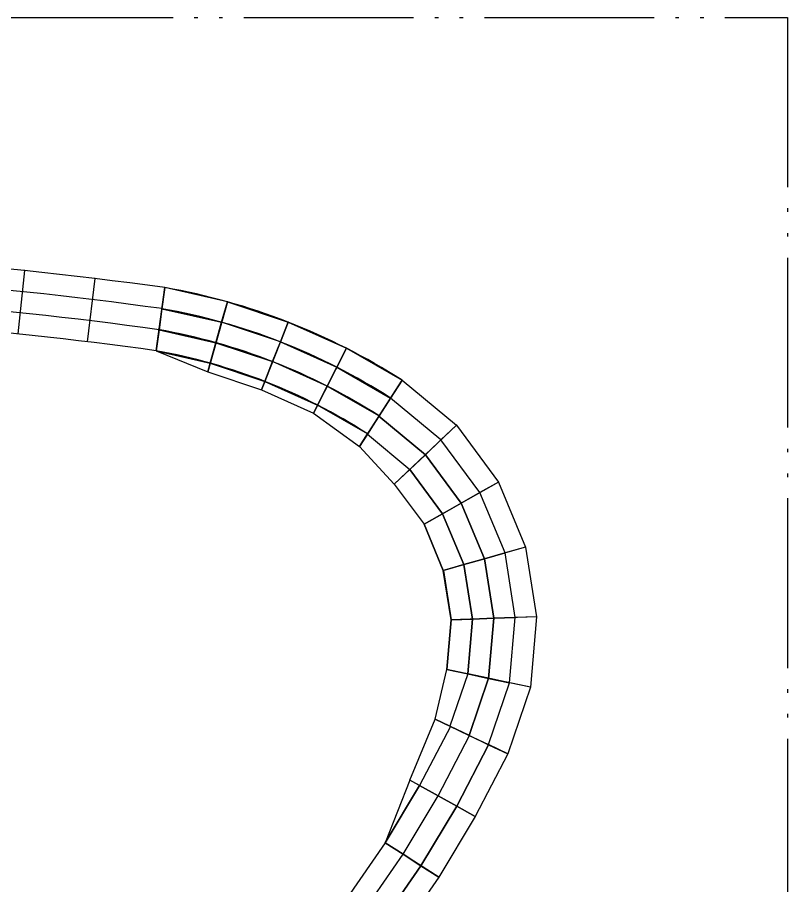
# Model space of a CAD drawing. Extents: x 10241 to 1500931, y -537358 to 142253.
# Drawn here: x 1392087 to 1500931, y 19480 to 142253 of the extents above; entities that cross this region are included whole.
import ezdxf

# ---------------------------------------------------------------- set-up
doc = ezdxf.new("R2010")
doc.units = 0
doc.header["$LTSCALE"] = 1000
doc.header["$MEASUREMENT"] = 0
doc.linetypes.add('ACAD_ISO05W100', pattern=[34, 24, -3, 0.5, -3, 0.5, -3])
for name, color, linetype in [('14#槽钢', 3, 'Continuous'), ('A-P-STAIR', 4, 'Continuous'), ('钢架', 90, 'Continuous')]:
    doc.layers.add(name, color=color, linetype=linetype)

# ---------------------------------------------------------------- blocks, each defined once
blk = doc.blocks.new('asdadaasfafegrgrrfgrfg')
at = {"layer": '14#槽钢'}
blk.add_lwpolyline([(1454127, 84571), (1460061, 76553), (1457434, 75060), (1451931, 82494)], dxfattribs=at)
for points in [[(1457434, 75060), (1451931, 82494), (1449736, 80417), (1454806, 73567)], [(1454806, 73567), (1449736, 80417), (1447541, 78341), (1452179, 72074)], [(1452179, 72074), (1447541, 78341), (1445346, 76264), (1449551, 70582)]]:
    blk.add_lwpolyline(points, close=True, dxfattribs=at)
blk = doc.blocks.new('asfsadgsdgdfdsfsd')
at = {"layer": '14#槽钢'}
for points in [[(1455979, 40705), (1453274, 42003), (1448927, 33629), (1451546, 32164)], [(1454165, 30698), (1451546, 32164), (1455979, 40705), (1458685, 39406)], [(1461390, 38107), (1456784, 29233), (1454165, 30698), (1458685, 39406)]]:
    blk.add_lwpolyline(points, close=True, dxfattribs=at)

msp = doc.modelspace()

# ---------------------------------------------------------------- linework, layer by layer
at = {"layer": '14#槽钢', "linetype": 'ACAD_ISO05W100'}
msp.add_lwpolyline([(1254079.4, 142253), (1500930.8, 142253), (1500930.8, -102736.6), (1254079.4, -102736.6)], close=True, dxfattribs=at)
at = {"layer": '14#槽钢'}
for points in [[(1430347, 99166.2), (1429253.7, 96368.2), (1420952.9, 99143.1), (1421762, 102036.1)], [(1429253.7, 96368.2), (1420952.9, 99143.1), (1420143.7, 96250.1), (1428160.4, 93570.2)], [(1430347, 99166.2), (1438603.4, 95455.5), (1437236.8, 92780.3), (1429253.7, 96368.2)], [(1428160.4, 93570.2), (1420143.7, 96250.1), (1419334, 93360.8), (1427067.1, 90772.2)], [(1429253.7, 96368.2), (1437236.8, 92780.3), (1435870.3, 90105.1), (1428160.4, 93570.2)], [(1446449.1, 90940.8), (1444822.9, 88415.1), (1437236.8, 92780.3), (1438603.4, 95455.5)], [(1435870.3, 90105.1), (1428160.4, 93570.2), (1427066.4, 90772.5), (1434503.2, 87429)], [(1444822.9, 88415.1), (1443196.7, 85889.3), (1435870.3, 90105.1), (1437236.8, 92780.3)], [(1443196.7, 85889.3), (1441570.5, 83363.6), (1434503.2, 87429), (1435870.3, 90105.1)], [(1451931.3, 82494.2), (1444812.6, 88399.3), (1443176.9, 85858.3), (1449736.3, 80417.2)], [(1449736.3, 80417.2), (1443176.9, 85858.3), (1441541.1, 83317.3), (1447541.2, 78340.1)], [(1455941.6, 40722.8), (1458679.1, 48793.6), (1455721.3, 49413.2), (1453217.2, 42030.5)], [(1458666, 39415), (1461636.9, 48174), (1458679.1, 48793.6), (1455941.6, 40722.8)]]:
    msp.add_lwpolyline(points, close=True, dxfattribs=at)
for points in [[(1438603.4, 95455.5), (1446449.1, 90940.8)], [(1446448.5, 90940.3), (1454126.4, 84571.3), (1451931.3, 82494.2), (1444812.6, 88399.3)], [(1441541.1, 83317.3), (1440429.7, 81591.8)], [(1445345.5, 76263.7), (1440429.7, 81591.8)], [(1451126.9, 43034.1), (1452763.2, 50030.4), (1453370.5, 57075.9), (1452278.7, 64060), (1449551.1, 70581.7)], [(1464594.7, 47554.3), (1461390.4, 38107.3), (1458666, 39415), (1461636.9, 48174)], [(1453217.3, 42030.7), (1451126.9, 43034.1)]]:
    msp.add_lwpolyline(points, dxfattribs=at)
at = {"layer": 'A-P-STAIR'}
for points in [[(1412933.8, 104036.5, 0.03090172), (1333206.9, 110023.6, 0.25893786)], [(1412524.9, 101064.5, 0.02985003), (1335875.6, 106982.5, 0.02985003)], [(1412116, 98092.5, 0.02878448), (1338554.5, 103929.7, 0.02878448)], [(1411707, 95120.5, 0.02770474), (1341244, 100864.8, 0.02770474)]]:
    msp.add_lwpolyline(points, format="xyb", dxfattribs=at)
for points in [[(1393081, 106456.4), (1392130.2, 97506.7)], [(1403016.8, 105323.1), (1401927.8, 96389.2)], [(1411705.7, 95110.7), (1412933.8, 104036.5)], [(1421762, 102036.1), (1418985.7, 92109.8)], [(1430347, 99166.2), (1426594.6, 89562.8)], [(1438603.4, 95455.5), (1433912.6, 86272.7)], [(1418985.7, 92109.8), (1426594.6, 89562.8), (1433912.6, 86272.7), (1440429.7, 81591.8)], [(1440429.7, 81591.8), (1446449.1, 90940.8)], [(1454126.4, 84571.2), (1445345.5, 76263.7)], [(1460061.3, 76552.8), (1449551.1, 70581.7)], [(1463910.5, 67349.4), (1452278.7, 64060)], [(1465451.3, 57493.4), (1453370.5, 57075.9)], [(1464594.7, 47554.5), (1452762.3, 50027.9)], [(1451126.9, 43034.1), (1461390.2, 38107.3)], [(1451126.9, 43034.1), (1461390.2, 38107.3)], [(1456783.8, 29233.3), (1447559.8, 34393.2)], [(1451632.4, 20664.2), (1444049.5, 25519)]]:
    msp.add_lwpolyline(points, dxfattribs=at)
at = {"layer": 'A-P-STAIR', "color": 240, "true_color": 0xed1f24}
for points in [[(1446449.1, 90940.8, 0.10010789), (1412933.8, 104036.5, 0.30224667)], [(1444822.9, 88415.1, 0.09979481), (1412524.1, 101058.5, 0.10010789)], [(1443196.7, 85889.3, 0.09979481), (1412003.5, 98100, 0.09979481)], [(1441570.5, 83363.6, 0.09882679), (1411705.7, 95110.7, 0.09979481)]]:
    msp.add_lwpolyline(points, format="xyb", dxfattribs=at)
at = {"layer": 'A-P-STAIR'}
for p in [(1393081, 106456.4), (1403016.8, 105323.1), (1421762, 102036.1), (1430347, 99166.2), (1438603.4, 95455.5), (1454126.4, 84571.2), (1454126.4, 84571.2), (1454126.5, 84571.1), (1460061.3, 76552.8), (1460061.3, 76552.8), (1460061.4, 76552.7), (1463910.5, 67349.5), (1463910.5, 67349.5), (1463910.5, 67349.4), (1465451.3, 57493.4), (1465451.3, 57493.4), (1465451.3, 57493.4), (1464594.7, 47554.5), (1464594.7, 47554.5), (1464594.7, 47554.4)]:
    msp.add_point(p, dxfattribs=at)
at = {"layer": '钢架'}
for points in [[(1412933.8, 104036.5), (1412523.4, 101053.4), (1420952.9, 99143.3), (1421762, 102036.1)], [(1412523.4, 101053.4), (1412112.9, 98070.4), (1420143.9, 96250.6), (1420952.9, 99143.3)], [(1412112.9, 98070.4), (1411702.7, 95087.3), (1419334.8, 93357.9), (1420143.9, 96250.6)], [(1411702.7, 95087.3), (1418985.7, 92109.8), (1419334.8, 93357.9)], [(1419335.5, 93360.3), (1418985.7, 92109.8), (1426594.6, 89562.8), (1427066.4, 90772.5)], [(1427067.1, 90772.2), (1426594.6, 89562.8), (1433912.6, 86272.7), (1434503.2, 87429)], [(1441570.5, 83363.6), (1434503.2, 87429), (1433912.6, 86272.7), (1440429.7, 81591.8)], [(1441541.1, 83317.3), (1447541.2, 78340.1), (1445345.5, 76263.7), (1440429.7, 81591.8)], [(1455720.7, 49411.4), (1453217.3, 42030.7), (1451126.9, 43034.1), (1452763.2, 50030.4)], [(1451126.9, 43034.1), (1453273.8, 42003.3), (1448926.6, 33628.5), (1447559.8, 34393.2)], [(1447559.8, 34393.2), (1444054.7, 25515.7), (1448926.7, 33628.6)]]:
    msp.add_lwpolyline(points, close=True, dxfattribs=at)
for points in [[(1421762, 102036.1), (1412933.8, 104036.5)], [(1427066.4, 90772.5), (1419335.5, 93360.3)], [(1427067.1, 90772.2), (1434503.2, 87429)], [(1447559.8, 34393.2), (1444065, 25541.6)]]:
    msp.add_lwpolyline(points, dxfattribs=at)

# ---------------------------------------------------------------- block references
at = {"layer": '14#槽钢'}
for name in ['asdadaasfafegrgrrfgrfg', 'asfsadgsdgdfdsfsd']:
    msp.add_blockref(name, (0, 0), dxfattribs=at)
for name, p, rotation in [('asdadaasfafegrgrrfgrfg', (27788, 341560.7), 346.1887963712278), ('asdadaasfafegrgrrfgrfg', (136341.8, 666678.8), 332.374710012857), ('asdadaasfafegrgrrfgrfg', (319144, 956169.3), 318.5758638775105), ('asfsadgsdgdfdsfsd', (-4133.7, 82463.1), 356.4195897792215), ('asfsadgsdgdfdsfsd', (-3110.7, 165011.2), 352.839655221699)]:
    msp.add_blockref(name, p, dxfattribs=dict(at, rotation=rotation))

doc.saveas('drawing.dxf')
